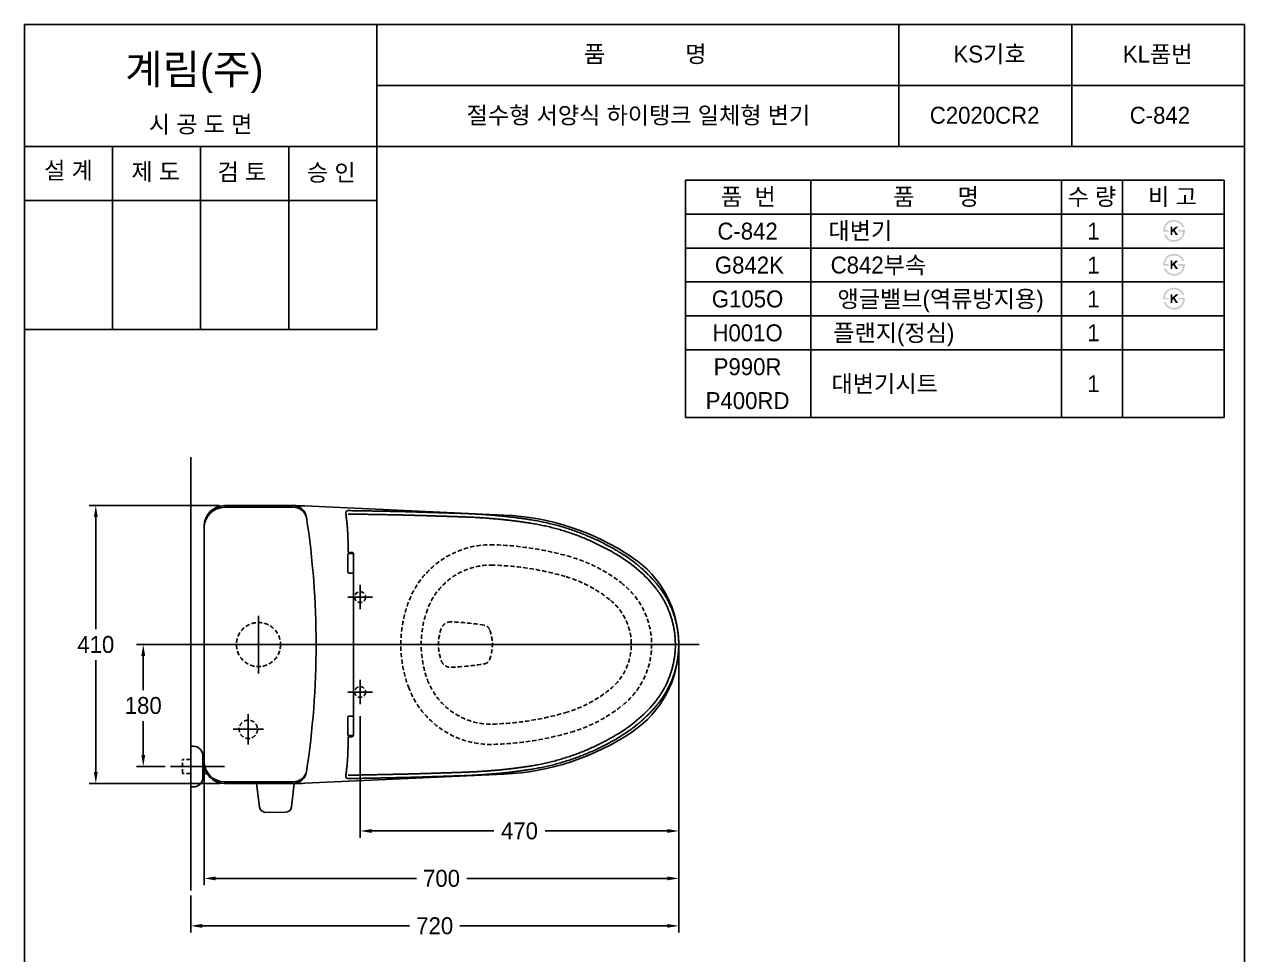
# Model space of a CAD drawing. Header units: millimetres. Extents: x 0 to 1800, y -67 to 2530.
# Drawn here: x 0 to 1800, y 1158 to 2530 of the extents above; entities that cross this region are included whole.
import ezdxf
from ezdxf.enums import TextEntityAlignment as Align
from ezdxf.lldxf.tags import DXFTag

# ---------------------------------------------------------------- set-up
doc = ezdxf.new("R2010")
doc.units = ezdxf.units.MM
doc.linetypes.add('DASHED2', pattern=[9.525, 6.35, -3.175])
for name, color, linetype in [('TEXT', 7, 'Continuous'), ('내부선 및 부속', 4, 'Continuous'), ('도각라인', 255, 'Continuous'), ('외형선', 3, 'Continuous'), ('점선', 6, 'DASHED2'), ('중심선', 1, 'DASHED'), ('치수선', 7, 'Continuous')]:
    doc.layers.add(name, color=color, linetype=linetype)
doc.styles.add('____', font='')
doc.styles.add('타이틀', font='H2GTRM.TTF', dxfattribs={"height": 25})
doc.styles.get('____').set_extended_font_data('굴림')
tags = doc.linetypes.add('DASHDOT', pattern=[70, 31, -13, 13, -13]).pattern_tags.tags
tags[10:11] = [DXFTag(74, 4), DXFTag(75, 0), DXFTag(340, '0'), DXFTag(46, 0.0), DXFTag(50, 0.0), DXFTag(44, 0.0), DXFTag(45, 0.0)]
tags[8:9] = [DXFTag(74, 4), DXFTag(75, 0), DXFTag(340, '0'), DXFTag(46, 0.0), DXFTag(50, 0.0), DXFTag(44, 0.0), DXFTag(45, 0.0)]
tags[6:7] = [DXFTag(74, 4), DXFTag(75, 0), DXFTag(340, '0'), DXFTag(46, 0.0), DXFTag(50, 0.0), DXFTag(44, 0.0), DXFTag(45, 0.0)]
tags[4:5] = [DXFTag(74, 4), DXFTag(75, 0), DXFTag(340, '0'), DXFTag(46, 0.0), DXFTag(50, 0.0), DXFTag(44, 0.0), DXFTag(45, 0.0)]
tags = doc.linetypes.add('DASHED', pattern=[25.72, 12.86, -12.86]).pattern_tags.tags
tags[6:7] = [DXFTag(74, 4), DXFTag(75, 0), DXFTag(340, '0'), DXFTag(46, 0.0), DXFTag(50, 0.0), DXFTag(44, 0.0), DXFTag(45, 0.0)]
tags[4:5] = [DXFTag(74, 4), DXFTag(75, 0), DXFTag(340, '0'), DXFTag(46, 0.0), DXFTag(50, 0.0), DXFTag(44, 0.0), DXFTag(45, 0.0)]
doc.dimstyles.new('MSADIM', dxfattribs={"dimtxt": 33, "dimasz": 17, "dimexe": 10, "dimexo": 7.5, "dimgap": 10, "dimtad": 0, "dimtih": 1, "dimtoh": 1, "dimdec": 0, "dimzin": 1, "dimdsep": 46, "dimtxsty": '____', "dimcen": 11.25, "dimadec": 0, "dimazin": 0, "dimtfac": 1, "dimtdec": 0, "dimtix": 1, "dimtmove": 0, "dimatfit": 3, "dimfxl": 1, "dimtolj": 1, "dimtzin": 1, "dimarcsym": 0})

# ---------------------------------------------------------------- blocks, each defined once
blk = doc.blocks.new('*D33')
at = {"layer": '치수선', "color": 0, "linetype": 'Continuous', "lineweight": -2, "transparency": 16777216}
for p, q in [((227.8, 1615.1), (165.3, 1615.1)), ((175.3, 1598.1), (175.3, 1547.9)), ((175.3, 1452.1), (175.3, 1502.2)), ((207.8, 1435.1), (165.3, 1435.1))]:
    blk.add_line(p, q, dxfattribs=at)
at = {"layer": '치수선', "color": 0, "linetype": 'Continuous', "transparency": 16777216}
for points in [[(172.5, 1598.1), (178.2, 1598.1), (175.3, 1615.1)], [(172.5, 1452.1), (178.2, 1452.1), (175.3, 1435.1)]]:
    blk.add_solid(points, dxfattribs=at)
at = {"layer": '치수선', "color": 0, "linetype": 'Continuous', "transparency": 16777216, "insert": (175.3, 1525.1), "char_height": 25, "attachment_point": 5, "style": '____'}
blk.add_mtext('\\A1;180', dxfattribs=at)
blk = doc.blocks.new('*D34')
at = {"layer": '치수선', "color": 0, "linetype": 'Continuous', "lineweight": -2, "transparency": 16777216}
for p, q in [((965.3, 1607.6), (965.3, 1330.1)), ((495.3, 1509.6), (495.3, 1330.1)), ((512.3, 1340.1), (692.7, 1340.1)), ((948.3, 1340.1), (768, 1340.1))]:
    blk.add_line(p, q, dxfattribs=at)
at = {"layer": '치수선', "color": 0, "linetype": 'Continuous', "transparency": 16777216}
for points in [[(512.3, 1342.9), (512.3, 1337.2), (495.3, 1340.1)], [(948.3, 1342.9), (948.3, 1337.2), (965.3, 1340.1)]]:
    blk.add_solid(points, dxfattribs=at)
at = {"layer": '치수선', "color": 0, "linetype": 'Continuous', "transparency": 16777216, "insert": (730.3, 1340.1), "char_height": 25, "attachment_point": 5, "style": '____'}
blk.add_mtext('\\A1;470', dxfattribs=at)
blk = doc.blocks.new('*D35')
at = {"layer": '치수선', "color": 0, "linetype": 'Continuous', "lineweight": -2, "transparency": 16777216}
for p, q in [((965.3, 1607.6), (965.3, 1260.1)), ((265.3, 1435.1), (265.3, 1260.1)), ((282.3, 1270.1), (578.2, 1270.1)), ((948.3, 1270.1), (652.5, 1270.1))]:
    blk.add_line(p, q, dxfattribs=at)
at = {"layer": '치수선', "color": 0, "linetype": 'Continuous', "transparency": 16777216}
for points in [[(282.3, 1272.9), (282.3, 1267.2), (265.3, 1270.1)], [(948.3, 1272.9), (948.3, 1267.2), (965.3, 1270.1)]]:
    blk.add_solid(points, dxfattribs=at)
at = {"layer": '치수선', "color": 0, "linetype": 'Continuous', "transparency": 16777216, "insert": (615.3, 1270.1), "char_height": 25, "attachment_point": 5, "style": '____'}
blk.add_mtext('\\A1;700', dxfattribs=at)
blk = doc.blocks.new('*D36')
at = {"layer": '치수선', "color": 0, "linetype": 'Continuous', "lineweight": -2, "transparency": 16777216}
for p, q in [((965.3, 1607.6), (965.3, 1190.1)), ((245.3, 1244.8), (245.3, 1190.1)), ((262.3, 1200.1), (568.2, 1200.1)), ((948.3, 1200.1), (642.5, 1200.1))]:
    blk.add_line(p, q, dxfattribs=at)
at = {"layer": '치수선', "color": 0, "linetype": 'Continuous', "transparency": 16777216}
for points in [[(262.3, 1202.9), (262.3, 1197.2), (245.3, 1200.1)], [(948.3, 1202.9), (948.3, 1197.2), (965.3, 1200.1)]]:
    blk.add_solid(points, dxfattribs=at)
at = {"layer": '치수선', "color": 0, "linetype": 'Continuous', "transparency": 16777216, "insert": (605.3, 1200.1), "char_height": 25, "attachment_point": 5, "style": '____'}
blk.add_mtext('\\A1;720', dxfattribs=at)
blk = doc.blocks.new('*D29')
at = {"layer": '치수선', "color": 0, "linetype": 'Continuous', "lineweight": -2, "transparency": 16777216}
for p, q in [((287.8, 1820.1), (95.3, 1820.1)), ((105.3, 1803.1), (105.3, 1637.9)), ((105.3, 1427.1), (105.3, 1592.2)), ((287.8, 1410.1), (95.3, 1410.1))]:
    blk.add_line(p, q, dxfattribs=at)
at = {"layer": '치수선', "color": 0, "linetype": 'Continuous', "transparency": 16777216}
for points in [[(102.5, 1803.1), (108.2, 1803.1), (105.3, 1820.1)], [(102.5, 1427.1), (108.2, 1427.1), (105.3, 1410.1)]]:
    blk.add_solid(points, dxfattribs=at)
at = {"layer": '치수선', "color": 0, "linetype": 'Continuous', "transparency": 16777216, "insert": (105.3, 1615.1), "char_height": 25, "attachment_point": 5, "style": '____'}
blk.add_mtext('\\A1;410', dxfattribs=at)

msp = doc.modelspace()

# ---------------------------------------------------------------- hatches: boundary and pattern name
at = {"layer": 'TEXT'}
for points in [[(1679.9, 2224.2), (1679.8, 2224.6), (1679.8, 2225), (1679.8, 2225.4), (1679.8, 2225.8), (1679.8, 2226.2), (1679.9, 2226.6), (1679.9, 2227), (1679.9, 2227.4), (1680, 2227.8), (1680, 2228.2), (1680.1, 2228.6), (1680.2, 2229), (1680.3, 2229.4), (1680.4, 2229.8), (1680.5, 2230.1), (1680.6, 2230.5), (1680.7, 2230.9), (1680.8, 2231.3), (1681, 2231.7), (1681.1, 2232), (1681.3, 2232.4), (1681.4, 2232.7), (1681.6, 2233.1), (1681.8, 2233.4), (1682, 2233.8), (1682.1, 2234.1), (1682.4, 2234.4), (1682.6, 2234.8), (1682.8, 2235.1), (1683, 2235.4), (1683.2, 2235.7), (1683.8, 2236.3), (1684, 2236.6), (1684.3, 2236.9), (1684.6, 2237.2), (1684.9, 2237.5), (1685.2, 2237.8), (1685.5, 2238), (1685.8, 2238.3), (1686.1, 2238.5), (1686.4, 2238.7), (1686.8, 2239), (1687.1, 2239.2), (1687.4, 2239.4), (1687.8, 2239.6), (1688.2, 2239.8), (1688.5, 2239.9), (1688.9, 2240.1), (1689.3, 2240.3), (1689.7, 2240.5), (1690.2, 2240.6), (1690.6, 2240.7), (1691, 2240.9), (1691.5, 2241), (1691.9, 2241.1), (1692.4, 2241.2), (1692.8, 2241.2), (1693.3, 2241.3), (1693.8, 2241.4), (1694.2, 2241.4), (1694.7, 2241.4), (1695.2, 2241.5), (1695.7, 2241.5), (1696.5, 2241.5), (1696.8, 2241.4), (1697.2, 2241.4), (1697.6, 2241.4), (1697.9, 2241.3), (1698.3, 2241.3), (1698.6, 2241.2), (1699, 2241.2), (1699.3, 2241.1), (1699.7, 2241), (1700, 2241), (1700.4, 2240.9), (1700.7, 2240.8), (1701, 2240.7), (1701.4, 2240.6), (1701.7, 2240.5), (1702, 2240.4), (1702.3, 2240.2), (1702.6, 2240.1), (1702.9, 2240), (1703.2, 2239.8), (1703.5, 2239.7), (1703.8, 2239.5), (1704.1, 2239.4), (1704.4, 2239.2), (1704.7, 2239), (1705, 2238.9), (1705.2, 2238.7), (1705.5, 2238.5), (1705.8, 2238.3), (1706.1, 2238.1), (1706.5, 2237.7), (1706.9, 2237.4), (1707.3, 2237), (1707.7, 2236.6), (1708, 2236.2), (1708.4, 2235.8), (1708.7, 2235.4), (1709.1, 2234.9), (1709.4, 2234.5), (1709.7, 2234), (1710, 2233.5), (1710.3, 2233), (1710.5, 2232.5), (1710.8, 2232), (1711, 2231.5), (1711.3, 2230.9), (1711.3, 2230.9), (1708.2, 2230.9), (1708.2, 2230.9), (1708.1, 2231.1), (1708, 2231.3), (1708, 2231.4), (1707.9, 2231.6), (1707.8, 2231.8), (1707.7, 2232), (1707.7, 2232.1), (1707.6, 2232.3), (1707.5, 2232.5), (1707.4, 2232.6), (1707.3, 2232.8), (1707.2, 2233), (1707.1, 2233.1), (1707, 2233.3), (1706.9, 2233.5), (1706.7, 2233.6), (1706.6, 2233.8), (1706.5, 2233.9), (1706.2, 2234.3), (1705.9, 2234.6), (1705.6, 2234.9), (1705.3, 2235.2), (1705, 2235.5), (1704.7, 2235.8), (1704.3, 2236.1), (1704.1, 2236.3), (1703.8, 2236.4), (1703.6, 2236.6), (1703.4, 2236.8), (1703.1, 2236.9), (1702.9, 2237.1), (1702.6, 2237.2), (1702.4, 2237.4), (1702.2, 2237.5), (1701.9, 2237.6), (1701.7, 2237.7), (1701.4, 2237.8), (1701.2, 2238), (1700.9, 2238.1), (1700.6, 2238.2), (1700.4, 2238.3), (1700.1, 2238.3), (1699.9, 2238.4), (1699.6, 2238.5), (1699.3, 2238.6), (1699.1, 2238.6), (1698.8, 2238.7), (1698.5, 2238.7), (1698.2, 2238.8), (1698, 2238.8), (1697.7, 2238.9), (1697.4, 2238.9), (1697.1, 2238.9), (1696.8, 2239), (1696.5, 2239), (1696.3, 2239), (1696, 2239), (1695.6, 2239), (1695.3, 2239), (1694.9, 2238.9), (1694.6, 2238.9), (1694.3, 2238.9), (1693.9, 2238.9), (1693.6, 2238.8), (1693.3, 2238.8), (1693, 2238.7), (1692.7, 2238.7), (1692.3, 2238.6), (1692, 2238.5), (1691.7, 2238.4), (1691.4, 2238.3), (1691.1, 2238.2), (1690.9, 2238.1), (1690.6, 2238), (1690.3, 2237.9), (1690, 2237.8), (1689.7, 2237.7), (1689.4, 2237.5), (1689.2, 2237.4), (1688.9, 2237.3), (1688.7, 2237.1), (1688.4, 2236.9), (1688.1, 2236.8), (1687.9, 2236.6), (1687.6, 2236.4), (1687.4, 2236.2), (1687.2, 2236), (1686.9, 2235.8), (1686.7, 2235.6), (1686.5, 2235.4), (1686.2, 2235.2), (1686, 2235), (1685.8, 2234.7), (1685.6, 2234.5), (1685.4, 2234.3), (1685.2, 2234), (1685, 2233.8), (1684.8, 2233.5), (1684.7, 2233.3), (1684.5, 2233), (1684.3, 2232.7), (1684.2, 2232.5), (1684, 2232.2), (1683.9, 2231.9), (1683.8, 2231.6), (1683.7, 2231.3), (1683.5, 2231.1), (1683.4, 2230.8), (1683.3, 2230.5), (1683.2, 2230.2), (1683.1, 2229.8), (1683, 2229.5), (1683, 2229.2), (1682.9, 2228.9), (1682.8, 2228.6), (1682.8, 2228.2), (1682.7, 2227.9), (1682.7, 2227.6), (1682.7, 2227.2), (1682.6, 2226.9), (1682.6, 2226.5), (1682.6, 2226.5), (1687.8, 2226.5), (1687.8, 2226.5), (1687.8, 2226.5), (1687.8, 2224.2), (1687.8, 2224.2), (1687.8, 2224.2), (1679.9, 2224.2)], [(1712, 2226.5), (1712, 2226.1), (1712, 2225.6), (1712, 2225.2), (1712, 2224.8), (1711.9, 2224.3), (1711.9, 2223.9), (1711.9, 2223.5), (1711.8, 2223.1), (1711.7, 2222.7), (1711.6, 2222.2), (1711.6, 2221.8), (1711.5, 2221.4), (1711.3, 2221), (1711.2, 2220.6), (1711.1, 2220.2), (1711, 2219.8), (1710.8, 2219.4), (1710.7, 2219), (1710.5, 2218.7), (1710.4, 2218.3), (1710.2, 2217.9), (1710, 2217.6), (1709.8, 2217.2), (1709.6, 2216.9), (1709.4, 2216.5), (1709.2, 2216.2), (1709, 2215.9), (1708.8, 2215.5), (1708.5, 2215.2), (1708.3, 2214.9), (1708, 2214.6), (1707.8, 2214.3), (1707.5, 2214), (1707.2, 2213.7), (1707, 2213.5), (1706.7, 2213.2), (1706.4, 2212.9), (1706.1, 2212.7), (1705.8, 2212.4), (1705.5, 2212.2), (1705.2, 2212), (1704.8, 2211.8), (1704.5, 2211.6), (1704.2, 2211.4), (1703.8, 2211.2), (1703.5, 2211), (1703.1, 2210.8), (1702.8, 2210.7), (1702.4, 2210.5), (1702.1, 2210.3), (1701.7, 2210.2), (1701.3, 2210.1), (1700.9, 2209.9), (1700.5, 2209.8), (1700.2, 2209.7), (1699.8, 2209.6), (1699.4, 2209.6), (1699, 2209.5), (1698.6, 2209.4), (1698.2, 2209.4), (1697.8, 2209.4), (1697.4, 2209.3), (1697, 2209.3), (1696.6, 2209.3), (1695.9, 2209.3), (1695.3, 2209.3), (1694.6, 2209.4), (1694, 2209.5), (1693.3, 2209.5), (1693, 2209.6), (1692.7, 2209.7), (1692.4, 2209.7), (1692.1, 2209.8), (1691.8, 2209.9), (1691.5, 2209.9), (1691.2, 2210), (1691, 2210.1), (1690.7, 2210.2), (1690.4, 2210.3), (1690.1, 2210.4), (1689.8, 2210.5), (1689.5, 2210.6), (1689.3, 2210.7), (1689, 2210.9), (1688.7, 2211), (1688.5, 2211.1), (1688.2, 2211.3), (1687.9, 2211.4), (1687.7, 2211.6), (1687.4, 2211.7), (1686.9, 2212), (1686.6, 2212.2), (1686.4, 2212.4), (1686.1, 2212.6), (1685.9, 2212.8), (1685.6, 2213), (1685.4, 2213.2), (1685.1, 2213.4), (1684.9, 2213.6), (1684.7, 2213.8), (1684.5, 2214.1), (1684.2, 2214.3), (1684, 2214.5), (1683.8, 2214.8), (1683.6, 2215), (1683.4, 2215.2), (1683.2, 2215.5), (1683, 2215.8), (1682.8, 2216), (1682.6, 2216.3), (1682.5, 2216.6), (1682.3, 2216.8), (1682.1, 2217.1), (1681.9, 2217.4), (1681.8, 2217.7), (1681.6, 2218), (1681.5, 2218.3), (1681.3, 2218.6), (1681, 2219.2), (1680.8, 2219.9), (1680.8, 2219.9), (1683.7, 2219.9), (1683.7, 2219.9), (1683.9, 2219.4), (1684.2, 2219), (1684.4, 2218.6), (1684.6, 2218.2), (1684.9, 2217.9), (1685.1, 2217.5), (1685.4, 2217.1), (1685.7, 2216.8), (1685.9, 2216.5), (1686.2, 2216.1), (1686.5, 2215.8), (1686.8, 2215.5), (1687.1, 2215.2), (1687.4, 2215), (1687.7, 2214.7), (1688, 2214.5), (1688.2, 2214.3), (1688.4, 2214.1), (1688.7, 2214), (1688.9, 2213.8), (1689.1, 2213.7), (1689.4, 2213.5), (1689.6, 2213.4), (1689.9, 2213.2), (1690.1, 2213.1), (1690.4, 2213), (1690.6, 2212.9), (1690.9, 2212.8), (1691.1, 2212.7), (1691.4, 2212.6), (1691.7, 2212.5), (1691.9, 2212.4), (1692.2, 2212.3), (1692.5, 2212.3), (1692.7, 2212.2), (1693, 2212.1), (1693.3, 2212.1), (1693.6, 2212), (1693.9, 2212), (1694.2, 2212), (1694.5, 2211.9), (1694.8, 2211.9), (1695.1, 2211.9), (1695.4, 2211.9), (1695.7, 2211.9), (1696, 2211.9), (1696.3, 2211.9), (1697.1, 2211.9), (1697.4, 2211.9), (1697.7, 2212), (1698, 2212), (1698.2, 2212), (1698.5, 2212), (1698.7, 2212.1), (1699, 2212.1), (1699.3, 2212.2), (1699.5, 2212.2), (1699.8, 2212.3), (1700, 2212.4), (1700.3, 2212.5), (1700.5, 2212.5), (1700.8, 2212.6), (1701, 2212.7), (1701.3, 2212.8), (1701.5, 2212.9), (1701.8, 2213), (1702, 2213.1), (1702.3, 2213.3), (1702.5, 2213.4), (1702.7, 2213.5), (1703, 2213.7), (1703.2, 2213.8), (1703.4, 2213.9), (1703.7, 2214.1), (1703.9, 2214.3), (1704.1, 2214.4), (1704.3, 2214.6), (1704.6, 2214.8), (1704.8, 2215), (1705.1, 2215.2), (1705.3, 2215.4), (1705.6, 2215.7), (1705.8, 2215.9), (1706, 2216.1), (1706.2, 2216.4), (1706.4, 2216.6), (1706.6, 2216.9), (1706.8, 2217.1), (1707, 2217.4), (1707.2, 2217.7), (1707.3, 2218), (1707.5, 2218.2), (1707.7, 2218.5), (1707.8, 2218.8), (1708, 2219.1), (1708.1, 2219.4), (1708.2, 2219.7), (1708.3, 2220), (1708.4, 2220.4), (1708.6, 2220.7), (1708.7, 2221), (1708.7, 2221.3), (1708.8, 2221.7), (1708.9, 2222), (1709, 2222.4), (1709, 2222.7), (1709.1, 2223.1), (1709.1, 2223.4), (1709.2, 2223.8), (1709.2, 2224.2), (1709.2, 2224.2), (1701.8, 2224.2), (1701.8, 2224.2), (1701.8, 2224.2), (1701.8, 2226.5), (1701.8, 2226.5), (1701.8, 2226.5), (1712, 2226.5)], [(1693.6, 2227.2), (1698.4, 2231.6), (1702.3, 2231.6), (1696.9, 2226.6), (1701.9, 2219.1), (1698.6, 2219.1), (1695, 2224.8), (1693.6, 2223.6), (1693.6, 2219.1), (1690.7, 2219.1), (1690.7, 2231.7), (1693.6, 2231.7)], [(1679.9, 2174.2), (1679.8, 2174.6), (1679.8, 2175), (1679.8, 2175.4), (1679.8, 2175.8), (1679.8, 2176.2), (1679.9, 2176.6), (1679.9, 2177), (1679.9, 2177.4), (1680, 2177.8), (1680, 2178.2), (1680.1, 2178.6), (1680.2, 2179), (1680.3, 2179.4), (1680.4, 2179.8), (1680.5, 2180.1), (1680.6, 2180.5), (1680.7, 2180.9), (1680.8, 2181.3), (1681, 2181.7), (1681.1, 2182), (1681.3, 2182.4), (1681.4, 2182.7), (1681.6, 2183.1), (1681.8, 2183.4), (1682, 2183.8), (1682.1, 2184.1), (1682.4, 2184.4), (1682.6, 2184.8), (1682.8, 2185.1), (1683, 2185.4), (1683.2, 2185.7), (1683.8, 2186.3), (1684, 2186.6), (1684.3, 2186.9), (1684.6, 2187.2), (1684.9, 2187.5), (1685.2, 2187.8), (1685.5, 2188), (1685.8, 2188.3), (1686.1, 2188.5), (1686.4, 2188.7), (1686.8, 2189), (1687.1, 2189.2), (1687.4, 2189.4), (1687.8, 2189.6), (1688.2, 2189.8), (1688.5, 2189.9), (1688.9, 2190.1), (1689.3, 2190.3), (1689.7, 2190.5), (1690.2, 2190.6), (1690.6, 2190.7), (1691, 2190.9), (1691.5, 2191), (1691.9, 2191.1), (1692.4, 2191.2), (1692.8, 2191.2), (1693.3, 2191.3), (1693.8, 2191.4), (1694.2, 2191.4), (1694.7, 2191.4), (1695.2, 2191.5), (1695.7, 2191.5), (1696.5, 2191.5), (1696.8, 2191.4), (1697.2, 2191.4), (1697.6, 2191.4), (1697.9, 2191.3), (1698.3, 2191.3), (1698.6, 2191.2), (1699, 2191.2), (1699.3, 2191.1), (1699.7, 2191), (1700, 2191), (1700.4, 2190.9), (1700.7, 2190.8), (1701, 2190.7), (1701.4, 2190.6), (1701.7, 2190.5), (1702, 2190.4), (1702.3, 2190.2), (1702.6, 2190.1), (1702.9, 2190), (1703.2, 2189.8), (1703.5, 2189.7), (1703.8, 2189.5), (1704.1, 2189.4), (1704.4, 2189.2), (1704.7, 2189), (1705, 2188.9), (1705.2, 2188.7), (1705.5, 2188.5), (1705.8, 2188.3), (1706.1, 2188.1), (1706.5, 2187.7), (1706.9, 2187.4), (1707.3, 2187), (1707.7, 2186.6), (1708, 2186.2), (1708.4, 2185.8), (1708.7, 2185.4), (1709.1, 2184.9), (1709.4, 2184.5), (1709.7, 2184), (1710, 2183.5), (1710.3, 2183), (1710.5, 2182.5), (1710.8, 2182), (1711, 2181.5), (1711.3, 2180.9), (1711.3, 2180.9), (1708.2, 2180.9), (1708.2, 2180.9), (1708.1, 2181.1), (1708, 2181.3), (1708, 2181.4), (1707.9, 2181.6), (1707.8, 2181.8), (1707.7, 2182), (1707.7, 2182.1), (1707.6, 2182.3), (1707.5, 2182.5), (1707.4, 2182.6), (1707.3, 2182.8), (1707.2, 2183), (1707.1, 2183.1), (1707, 2183.3), (1706.9, 2183.5), (1706.7, 2183.6), (1706.6, 2183.8), (1706.5, 2183.9), (1706.2, 2184.3), (1705.9, 2184.6), (1705.6, 2184.9), (1705.3, 2185.2), (1705, 2185.5), (1704.7, 2185.8), (1704.3, 2186.1), (1704.1, 2186.3), (1703.8, 2186.4), (1703.6, 2186.6), (1703.4, 2186.8), (1703.1, 2186.9), (1702.9, 2187.1), (1702.6, 2187.2), (1702.4, 2187.4), (1702.2, 2187.5), (1701.9, 2187.6), (1701.7, 2187.7), (1701.4, 2187.8), (1701.2, 2188), (1700.9, 2188.1), (1700.6, 2188.2), (1700.4, 2188.3), (1700.1, 2188.3), (1699.9, 2188.4), (1699.6, 2188.5), (1699.3, 2188.6), (1699.1, 2188.6), (1698.8, 2188.7), (1698.5, 2188.7), (1698.2, 2188.8), (1698, 2188.8), (1697.7, 2188.9), (1697.4, 2188.9), (1697.1, 2188.9), (1696.8, 2189), (1696.5, 2189), (1696.3, 2189), (1696, 2189), (1695.6, 2189), (1695.3, 2189), (1694.9, 2188.9), (1694.6, 2188.9), (1694.3, 2188.9), (1693.9, 2188.9), (1693.6, 2188.8), (1693.3, 2188.8), (1693, 2188.7), (1692.7, 2188.7), (1692.3, 2188.6), (1692, 2188.5), (1691.7, 2188.4), (1691.4, 2188.3), (1691.1, 2188.2), (1690.9, 2188.1), (1690.6, 2188), (1690.3, 2187.9), (1690, 2187.8), (1689.7, 2187.7), (1689.4, 2187.5), (1689.2, 2187.4), (1688.9, 2187.3), (1688.7, 2187.1), (1688.4, 2186.9), (1688.1, 2186.8), (1687.9, 2186.6), (1687.6, 2186.4), (1687.4, 2186.2), (1687.2, 2186), (1686.9, 2185.8), (1686.7, 2185.6), (1686.5, 2185.4), (1686.2, 2185.2), (1686, 2185), (1685.8, 2184.7), (1685.6, 2184.5), (1685.4, 2184.3), (1685.2, 2184), (1685, 2183.8), (1684.8, 2183.5), (1684.7, 2183.3), (1684.5, 2183), (1684.3, 2182.7), (1684.2, 2182.5), (1684, 2182.2), (1683.9, 2181.9), (1683.8, 2181.6), (1683.7, 2181.3), (1683.5, 2181.1), (1683.4, 2180.8), (1683.3, 2180.5), (1683.2, 2180.2), (1683.1, 2179.8), (1683, 2179.5), (1683, 2179.2), (1682.9, 2178.9), (1682.8, 2178.6), (1682.8, 2178.2), (1682.7, 2177.9), (1682.7, 2177.6), (1682.7, 2177.2), (1682.6, 2176.9), (1682.6, 2176.5), (1682.6, 2176.5), (1687.8, 2176.5), (1687.8, 2176.5), (1687.8, 2176.5), (1687.8, 2174.2), (1687.8, 2174.2), (1687.8, 2174.2), (1679.9, 2174.2)], [(1693.6, 2177.2), (1698.4, 2181.6), (1702.3, 2181.6), (1696.9, 2176.6), (1701.9, 2169.1), (1698.6, 2169.1), (1695, 2174.8), (1693.6, 2173.6), (1693.6, 2169.1), (1690.7, 2169.1), (1690.7, 2181.7), (1693.6, 2181.7)], [(1712, 2176.5), (1712, 2176.1), (1712, 2175.6), (1712, 2175.2), (1712, 2174.8), (1711.9, 2174.3), (1711.9, 2173.9), (1711.9, 2173.5), (1711.8, 2173.1), (1711.7, 2172.7), (1711.6, 2172.2), (1711.6, 2171.8), (1711.5, 2171.4), (1711.3, 2171), (1711.2, 2170.6), (1711.1, 2170.2), (1711, 2169.8), (1710.8, 2169.4), (1710.7, 2169), (1710.5, 2168.7), (1710.4, 2168.3), (1710.2, 2167.9), (1710, 2167.6), (1709.8, 2167.2), (1709.6, 2166.9), (1709.4, 2166.5), (1709.2, 2166.2), (1709, 2165.9), (1708.8, 2165.5), (1708.5, 2165.2), (1708.3, 2164.9), (1708, 2164.6), (1707.8, 2164.3), (1707.5, 2164), (1707.2, 2163.7), (1707, 2163.5), (1706.7, 2163.2), (1706.4, 2162.9), (1706.1, 2162.7), (1705.8, 2162.4), (1705.5, 2162.2), (1705.2, 2162), (1704.8, 2161.8), (1704.5, 2161.6), (1704.2, 2161.4), (1703.8, 2161.2), (1703.5, 2161), (1703.1, 2160.8), (1702.8, 2160.7), (1702.4, 2160.5), (1702.1, 2160.3), (1701.7, 2160.2), (1701.3, 2160.1), (1700.9, 2159.9), (1700.5, 2159.8), (1700.2, 2159.7), (1699.8, 2159.6), (1699.4, 2159.6), (1699, 2159.5), (1698.6, 2159.4), (1698.2, 2159.4), (1697.8, 2159.4), (1697.4, 2159.3), (1697, 2159.3), (1696.6, 2159.3), (1695.9, 2159.3), (1695.3, 2159.3), (1694.6, 2159.4), (1694, 2159.5), (1693.3, 2159.5), (1693, 2159.6), (1692.7, 2159.7), (1692.4, 2159.7), (1692.1, 2159.8), (1691.8, 2159.9), (1691.5, 2159.9), (1691.2, 2160), (1691, 2160.1), (1690.7, 2160.2), (1690.4, 2160.3), (1690.1, 2160.4), (1689.8, 2160.5), (1689.5, 2160.6), (1689.3, 2160.7), (1689, 2160.9), (1688.7, 2161), (1688.5, 2161.1), (1688.2, 2161.3), (1687.9, 2161.4), (1687.7, 2161.6), (1687.4, 2161.7), (1686.9, 2162), (1686.6, 2162.2), (1686.4, 2162.4), (1686.1, 2162.6), (1685.9, 2162.8), (1685.6, 2163), (1685.4, 2163.2), (1685.1, 2163.4), (1684.9, 2163.6), (1684.7, 2163.8), (1684.5, 2164.1), (1684.2, 2164.3), (1684, 2164.5), (1683.8, 2164.8), (1683.6, 2165), (1683.4, 2165.2), (1683.2, 2165.5), (1683, 2165.8), (1682.8, 2166), (1682.6, 2166.3), (1682.5, 2166.6), (1682.3, 2166.8), (1682.1, 2167.1), (1681.9, 2167.4), (1681.8, 2167.7), (1681.6, 2168), (1681.5, 2168.3), (1681.3, 2168.6), (1681, 2169.2), (1680.8, 2169.9), (1680.8, 2169.9), (1683.7, 2169.9), (1683.7, 2169.9), (1683.9, 2169.4), (1684.2, 2169), (1684.4, 2168.6), (1684.6, 2168.2), (1684.9, 2167.9), (1685.1, 2167.5), (1685.4, 2167.1), (1685.7, 2166.8), (1685.9, 2166.5), (1686.2, 2166.1), (1686.5, 2165.8), (1686.8, 2165.5), (1687.1, 2165.2), (1687.4, 2165), (1687.7, 2164.7), (1688, 2164.5), (1688.2, 2164.3), (1688.4, 2164.1), (1688.7, 2164), (1688.9, 2163.8), (1689.1, 2163.7), (1689.4, 2163.5), (1689.6, 2163.4), (1689.9, 2163.2), (1690.1, 2163.1), (1690.4, 2163), (1690.6, 2162.9), (1690.9, 2162.8), (1691.1, 2162.7), (1691.4, 2162.6), (1691.7, 2162.5), (1691.9, 2162.4), (1692.2, 2162.3), (1692.5, 2162.3), (1692.7, 2162.2), (1693, 2162.1), (1693.3, 2162.1), (1693.6, 2162), (1693.9, 2162), (1694.2, 2162), (1694.5, 2161.9), (1694.8, 2161.9), (1695.1, 2161.9), (1695.4, 2161.9), (1695.7, 2161.9), (1696, 2161.9), (1696.3, 2161.9), (1697.1, 2161.9), (1697.4, 2161.9), (1697.7, 2162), (1698, 2162), (1698.2, 2162), (1698.5, 2162), (1698.7, 2162.1), (1699, 2162.1), (1699.3, 2162.2), (1699.5, 2162.2), (1699.8, 2162.3), (1700, 2162.4), (1700.3, 2162.5), (1700.5, 2162.5), (1700.8, 2162.6), (1701, 2162.7), (1701.3, 2162.8), (1701.5, 2162.9), (1701.8, 2163), (1702, 2163.1), (1702.3, 2163.3), (1702.5, 2163.4), (1702.7, 2163.5), (1703, 2163.7), (1703.2, 2163.8), (1703.4, 2163.9), (1703.7, 2164.1), (1703.9, 2164.3), (1704.1, 2164.4), (1704.3, 2164.6), (1704.6, 2164.8), (1704.8, 2165), (1705.1, 2165.2), (1705.3, 2165.4), (1705.6, 2165.7), (1705.8, 2165.9), (1706, 2166.1), (1706.2, 2166.4), (1706.4, 2166.6), (1706.6, 2166.9), (1706.8, 2167.1), (1707, 2167.4), (1707.2, 2167.7), (1707.3, 2168), (1707.5, 2168.2), (1707.7, 2168.5), (1707.8, 2168.8), (1708, 2169.1), (1708.1, 2169.4), (1708.2, 2169.7), (1708.3, 2170), (1708.4, 2170.4), (1708.6, 2170.7), (1708.7, 2171), (1708.7, 2171.3), (1708.8, 2171.7), (1708.9, 2172), (1709, 2172.4), (1709, 2172.7), (1709.1, 2173.1), (1709.1, 2173.4), (1709.2, 2173.8), (1709.2, 2174.2), (1709.2, 2174.2), (1701.8, 2174.2), (1701.8, 2174.2), (1701.8, 2174.2), (1701.8, 2176.5), (1701.8, 2176.5), (1701.8, 2176.5), (1712, 2176.5)], [(1679.9, 2124.2), (1679.8, 2124.6), (1679.8, 2125), (1679.8, 2125.4), (1679.8, 2125.8), (1679.8, 2126.2), (1679.9, 2126.6), (1679.9, 2127), (1679.9, 2127.4), (1680, 2127.8), (1680, 2128.2), (1680.1, 2128.6), (1680.2, 2129), (1680.3, 2129.4), (1680.4, 2129.8), (1680.5, 2130.1), (1680.6, 2130.5), (1680.7, 2130.9), (1680.8, 2131.3), (1681, 2131.7), (1681.1, 2132), (1681.3, 2132.4), (1681.4, 2132.7), (1681.6, 2133.1), (1681.8, 2133.4), (1682, 2133.8), (1682.1, 2134.1), (1682.4, 2134.4), (1682.6, 2134.8), (1682.8, 2135.1), (1683, 2135.4), (1683.2, 2135.7), (1683.8, 2136.3), (1684, 2136.6), (1684.3, 2136.9), (1684.6, 2137.2), (1684.9, 2137.5), (1685.2, 2137.8), (1685.5, 2138), (1685.8, 2138.3), (1686.1, 2138.5), (1686.4, 2138.7), (1686.8, 2139), (1687.1, 2139.2), (1687.4, 2139.4), (1687.8, 2139.6), (1688.2, 2139.8), (1688.5, 2139.9), (1688.9, 2140.1), (1689.3, 2140.3), (1689.7, 2140.5), (1690.2, 2140.6), (1690.6, 2140.7), (1691, 2140.9), (1691.5, 2141), (1691.9, 2141.1), (1692.4, 2141.2), (1692.8, 2141.2), (1693.3, 2141.3), (1693.8, 2141.4), (1694.2, 2141.4), (1694.7, 2141.4), (1695.2, 2141.5), (1695.7, 2141.5), (1696.5, 2141.5), (1696.8, 2141.4), (1697.2, 2141.4), (1697.6, 2141.4), (1697.9, 2141.3), (1698.3, 2141.3), (1698.6, 2141.2), (1699, 2141.2), (1699.3, 2141.1), (1699.7, 2141), (1700, 2141), (1700.4, 2140.9), (1700.7, 2140.8), (1701, 2140.7), (1701.4, 2140.6), (1701.7, 2140.5), (1702, 2140.4), (1702.3, 2140.2), (1702.6, 2140.1), (1702.9, 2140), (1703.2, 2139.8), (1703.5, 2139.7), (1703.8, 2139.5), (1704.1, 2139.4), (1704.4, 2139.2), (1704.7, 2139), (1705, 2138.9), (1705.2, 2138.7), (1705.5, 2138.5), (1705.8, 2138.3), (1706.1, 2138.1), (1706.5, 2137.7), (1706.9, 2137.4), (1707.3, 2137), (1707.7, 2136.6), (1708, 2136.2), (1708.4, 2135.8), (1708.7, 2135.4), (1709.1, 2134.9), (1709.4, 2134.5), (1709.7, 2134), (1710, 2133.5), (1710.3, 2133), (1710.5, 2132.5), (1710.8, 2132), (1711, 2131.5), (1711.3, 2130.9), (1711.3, 2130.9), (1708.2, 2130.9), (1708.2, 2130.9), (1708.1, 2131.1), (1708, 2131.3), (1708, 2131.4), (1707.9, 2131.6), (1707.8, 2131.8), (1707.7, 2132), (1707.7, 2132.1), (1707.6, 2132.3), (1707.5, 2132.5), (1707.4, 2132.6), (1707.3, 2132.8), (1707.2, 2133), (1707.1, 2133.1), (1707, 2133.3), (1706.9, 2133.5), (1706.7, 2133.6), (1706.6, 2133.8), (1706.5, 2133.9), (1706.2, 2134.3), (1705.9, 2134.6), (1705.6, 2134.9), (1705.3, 2135.2), (1705, 2135.5), (1704.7, 2135.8), (1704.3, 2136.1), (1704.1, 2136.3), (1703.8, 2136.4), (1703.6, 2136.6), (1703.4, 2136.8), (1703.1, 2136.9), (1702.9, 2137.1), (1702.6, 2137.2), (1702.4, 2137.4), (1702.2, 2137.5), (1701.9, 2137.6), (1701.7, 2137.7), (1701.4, 2137.8), (1701.2, 2138), (1700.9, 2138.1), (1700.6, 2138.2), (1700.4, 2138.3), (1700.1, 2138.3), (1699.9, 2138.4), (1699.6, 2138.5), (1699.3, 2138.6), (1699.1, 2138.6), (1698.8, 2138.7), (1698.5, 2138.7), (1698.2, 2138.8), (1698, 2138.8), (1697.7, 2138.9), (1697.4, 2138.9), (1697.1, 2138.9), (1696.8, 2139), (1696.5, 2139), (1696.3, 2139), (1696, 2139), (1695.6, 2139), (1695.3, 2139), (1694.9, 2138.9), (1694.6, 2138.9), (1694.3, 2138.9), (1693.9, 2138.9), (1693.6, 2138.8), (1693.3, 2138.8), (1693, 2138.7), (1692.7, 2138.7), (1692.3, 2138.6), (1692, 2138.5), (1691.7, 2138.4), (1691.4, 2138.3), (1691.1, 2138.2), (1690.9, 2138.1), (1690.6, 2138), (1690.3, 2137.9), (1690, 2137.8), (1689.7, 2137.7), (1689.4, 2137.5), (1689.2, 2137.4), (1688.9, 2137.3), (1688.7, 2137.1), (1688.4, 2136.9), (1688.1, 2136.8), (1687.9, 2136.6), (1687.6, 2136.4), (1687.4, 2136.2), (1687.2, 2136), (1686.9, 2135.8), (1686.7, 2135.6), (1686.5, 2135.4), (1686.2, 2135.2), (1686, 2135), (1685.8, 2134.7), (1685.6, 2134.5), (1685.4, 2134.3), (1685.2, 2134), (1685, 2133.8), (1684.8, 2133.5), (1684.7, 2133.3), (1684.5, 2133), (1684.3, 2132.7), (1684.2, 2132.5), (1684, 2132.2), (1683.9, 2131.9), (1683.8, 2131.6), (1683.7, 2131.3), (1683.5, 2131.1), (1683.4, 2130.8), (1683.3, 2130.5), (1683.2, 2130.2), (1683.1, 2129.8), (1683, 2129.5), (1683, 2129.2), (1682.9, 2128.9), (1682.8, 2128.6), (1682.8, 2128.2), (1682.7, 2127.9), (1682.7, 2127.6), (1682.7, 2127.2), (1682.6, 2126.9), (1682.6, 2126.5), (1682.6, 2126.5), (1687.8, 2126.5), (1687.8, 2126.5), (1687.8, 2126.5), (1687.8, 2124.2), (1687.8, 2124.2), (1687.8, 2124.2), (1679.9, 2124.2)], [(1712, 2126.5), (1712, 2126.1), (1712, 2125.6), (1712, 2125.2), (1712, 2124.8), (1711.9, 2124.3), (1711.9, 2123.9), (1711.9, 2123.5), (1711.8, 2123.1), (1711.7, 2122.7), (1711.6, 2122.2), (1711.6, 2121.8), (1711.5, 2121.4), (1711.3, 2121), (1711.2, 2120.6), (1711.1, 2120.2), (1711, 2119.8), (1710.8, 2119.4), (1710.7, 2119), (1710.5, 2118.7), (1710.4, 2118.3), (1710.2, 2117.9), (1710, 2117.6), (1709.8, 2117.2), (1709.6, 2116.9), (1709.4, 2116.5), (1709.2, 2116.2), (1709, 2115.9), (1708.8, 2115.5), (1708.5, 2115.2), (1708.3, 2114.9), (1708, 2114.6), (1707.8, 2114.3), (1707.5, 2114), (1707.2, 2113.7), (1707, 2113.5), (1706.7, 2113.2), (1706.4, 2112.9), (1706.1, 2112.7), (1705.8, 2112.4), (1705.5, 2112.2), (1705.2, 2112), (1704.8, 2111.8), (1704.5, 2111.6), (1704.2, 2111.4), (1703.8, 2111.2), (1703.5, 2111), (1703.1, 2110.8), (1702.8, 2110.7), (1702.4, 2110.5), (1702.1, 2110.3), (1701.7, 2110.2), (1701.3, 2110.1), (1700.9, 2109.9), (1700.5, 2109.8), (1700.2, 2109.7), (1699.8, 2109.6), (1699.4, 2109.6), (1699, 2109.5), (1698.6, 2109.4), (1698.2, 2109.4), (1697.8, 2109.4), (1697.4, 2109.3), (1697, 2109.3), (1696.6, 2109.3), (1695.9, 2109.3), (1695.3, 2109.3), (1694.6, 2109.4), (1694, 2109.5), (1693.3, 2109.5), (1693, 2109.6), (1692.7, 2109.7), (1692.4, 2109.7), (1692.1, 2109.8), (1691.8, 2109.9), (1691.5, 2109.9), (1691.2, 2110), (1691, 2110.1), (1690.7, 2110.2), (1690.4, 2110.3), (1690.1, 2110.4), (1689.8, 2110.5), (1689.5, 2110.6), (1689.3, 2110.7), (1689, 2110.9), (1688.7, 2111), (1688.5, 2111.1), (1688.2, 2111.3), (1687.9, 2111.4), (1687.7, 2111.6), (1687.4, 2111.7), (1686.9, 2112), (1686.6, 2112.2), (1686.4, 2112.4), (1686.1, 2112.6), (1685.9, 2112.8), (1685.6, 2113), (1685.4, 2113.2), (1685.1, 2113.4), (1684.9, 2113.6), (1684.7, 2113.8), (1684.5, 2114.1), (1684.2, 2114.3), (1684, 2114.5), (1683.8, 2114.8), (1683.6, 2115), (1683.4, 2115.2), (1683.2, 2115.5), (1683, 2115.8), (1682.8, 2116), (1682.6, 2116.3), (1682.5, 2116.6), (1682.3, 2116.8), (1682.1, 2117.1), (1681.9, 2117.4), (1681.8, 2117.7), (1681.6, 2118), (1681.5, 2118.3), (1681.3, 2118.6), (1681, 2119.2), (1680.8, 2119.9), (1680.8, 2119.9), (1683.7, 2119.9), (1683.7, 2119.9), (1683.9, 2119.4), (1684.2, 2119), (1684.4, 2118.6), (1684.6, 2118.2), (1684.9, 2117.9), (1685.1, 2117.5), (1685.4, 2117.1), (1685.7, 2116.8), (1685.9, 2116.5), (1686.2, 2116.1), (1686.5, 2115.8), (1686.8, 2115.5), (1687.1, 2115.2), (1687.4, 2115), (1687.7, 2114.7), (1688, 2114.5), (1688.2, 2114.3), (1688.4, 2114.1), (1688.7, 2114), (1688.9, 2113.8), (1689.1, 2113.7), (1689.4, 2113.5), (1689.6, 2113.4), (1689.9, 2113.2), (1690.1, 2113.1), (1690.4, 2113), (1690.6, 2112.9), (1690.9, 2112.8), (1691.1, 2112.7), (1691.4, 2112.6), (1691.7, 2112.5), (1691.9, 2112.4), (1692.2, 2112.3), (1692.5, 2112.3), (1692.7, 2112.2), (1693, 2112.1), (1693.3, 2112.1), (1693.6, 2112), (1693.9, 2112), (1694.2, 2112), (1694.5, 2111.9), (1694.8, 2111.9), (1695.1, 2111.9), (1695.4, 2111.9), (1695.7, 2111.9), (1696, 2111.9), (1696.3, 2111.9), (1697.1, 2111.9), (1697.4, 2111.9), (1697.7, 2112), (1698, 2112), (1698.2, 2112), (1698.5, 2112), (1698.7, 2112.1), (1699, 2112.1), (1699.3, 2112.2), (1699.5, 2112.2), (1699.8, 2112.3), (1700, 2112.4), (1700.3, 2112.5), (1700.5, 2112.5), (1700.8, 2112.6), (1701, 2112.7), (1701.3, 2112.8), (1701.5, 2112.9), (1701.8, 2113), (1702, 2113.1), (1702.3, 2113.3), (1702.5, 2113.4), (1702.7, 2113.5), (1703, 2113.7), (1703.2, 2113.8), (1703.4, 2113.9), (1703.7, 2114.1), (1703.9, 2114.3), (1704.1, 2114.4), (1704.3, 2114.6), (1704.6, 2114.8), (1704.8, 2115), (1705.1, 2115.2), (1705.3, 2115.4), (1705.6, 2115.7), (1705.8, 2115.9), (1706, 2116.1), (1706.2, 2116.4), (1706.4, 2116.6), (1706.6, 2116.9), (1706.8, 2117.1), (1707, 2117.4), (1707.2, 2117.7), (1707.3, 2118), (1707.5, 2118.2), (1707.7, 2118.5), (1707.8, 2118.8), (1708, 2119.1), (1708.1, 2119.4), (1708.2, 2119.7), (1708.3, 2120), (1708.4, 2120.4), (1708.6, 2120.7), (1708.7, 2121), (1708.7, 2121.3), (1708.8, 2121.7), (1708.9, 2122), (1709, 2122.4), (1709, 2122.7), (1709.1, 2123.1), (1709.1, 2123.4), (1709.2, 2123.8), (1709.2, 2124.2), (1709.2, 2124.2), (1701.8, 2124.2), (1701.8, 2124.2), (1701.8, 2124.2), (1701.8, 2126.5), (1701.8, 2126.5), (1701.8, 2126.5), (1712, 2126.5)], [(1693.6, 2127.2), (1698.4, 2131.6), (1702.3, 2131.6), (1696.9, 2126.6), (1701.9, 2119.1), (1698.6, 2119.1), (1695, 2124.8), (1693.6, 2123.6), (1693.6, 2119.1), (1690.7, 2119.1), (1690.7, 2131.7), (1693.6, 2131.7)]]:
    msp.add_hatch(color=256, dxfattribs=at).paths.add_polyline_path(points, flags=0)

# ---------------------------------------------------------------- linework, layer by layer
at = {"layer": '내부선 및 부속'}
for p, q in [((295.3, 1817.6), (396.7, 1817.6)), ((295.3, 1412.6), (396.7, 1412.6))]:
    msp.add_line(p, q, dxfattribs=at)
at = {"layer": '내부선 및 부속', "linetype": 'Continuous'}
for p, q in [((483.3, 1751), (479.5, 1751)), ((479.5, 1479.1), (483.3, 1479.1)), ((249.3, 1465.1), (245.3, 1465.1)), ((263.3, 1451.1), (263.3, 1419.1)), ((265.3, 1445.3), (263.3, 1445.3)), ((269.5, 1424.8), (263.3, 1424.8)), ((249.3, 1405.1), (245.3, 1405.1)), ((342.4, 1410.1), (346.8, 1375.3)), ((397.8, 1410.1), (393.8, 1375.6)), ((384.9, 1367.7), (355.8, 1367.5))]:
    msp.add_line(p, q, dxfattribs=at)
at = {"layer": '내부선 및 부속', "linetype": 'Continuous', "flags": 128}
for points in [[(249.3, 1465.1, -0.414214), (263.3, 1451.1)], [(393.8, 1375.6, -0.379025), (384.9, 1367.7)]]:
    msp.add_lwpolyline(points, format="xyb", dxfattribs=at)
at = {"layer": '내부선 및 부속'}
for centre, radius, start, end in [((396.4, 1800.1), 20, 8.6505, 90), ((295.3, 1787.6), 30, 90, 180), ((396.7, 1797.6), 20, 8.5327, 90), ((-819.7, 1615.1), 1250, 351.3495, 8.6505), ((295.3, 1442.6), 30, 180, 270), ((396.4, 1430.1), 20, 270, 351.3495), ((396.7, 1432.6), 20, 270, 351.4673)]:
    msp.add_arc(centre, radius, start, end, dxfattribs=at)
at = {"layer": '내부선 및 부속', "linetype": 'Continuous'}
for centre, radius, start, end in [((249.3, 1419.1), 14, 270, 360), ((355.8, 1376.5), 9, 187.3283, 270.36)]:
    msp.add_arc(centre, radius, start, end, dxfattribs=at)
for points, weights, knots in [([(474.1, 1808.7), (473.8, 1810.3), (474.9, 1811.5), (475.9, 1812.8), (477.6, 1812.7)], [1, 0.907059729099, 1, 0.907059729099, 1], [0, 0, 0, 0.5, 0.5, 1, 1, 1]), ([(479, 1720.5), (478.9, 1720.5), (480.2, 1720.5), (481.9, 1720.5), (485.7, 1720.5)], [0.9482640028, 0.949538350105, 1, 0.929941475391, 0.954692542553], [0, 0, 0, 0.418699, 0.418699, 1, 1, 1]), ([(931.3, 1698.5), (960.3, 1661.8), (960.3, 1615.1), (960.3, 1568.3), (931.3, 1531.6)], [1, 0.944423437119, 0.999999940395, 0.944423437119, 1], [0, 0, 0, 0.5, 0.5, 1, 1, 1]), ([(479, 1509.6), (478.9, 1509.6), (480.2, 1509.6), (481.9, 1509.6), (485.7, 1509.6)], [0.9482640028, 0.949538350105, 1, 0.929941475391, 0.954692542553], [0, 0, 0, 0.418699, 0.418699, 1, 1, 1]), ([(474.1, 1421.4), (473.8, 1419.8), (474.9, 1418.6), (475.9, 1417.4), (477.6, 1417.4)], [1, 0.907059729099, 1, 0.907059729099, 1], [0, 0, 0, 0.5, 0.5, 1, 1, 1])]:
    msp.add_rational_spline(points, weights, degree=2, knots=knots, dxfattribs=at)
for points, weights in [([(477.4, 1763.7), (477.4, 1786.3), (474.1, 1808.7)], [1, 0.99722135067, 1]), ([(477.5, 1807.7), (509.5, 1807.2), (541.6, 1806.6)], [1, 0.999996960163, 1]), ([(477.6, 1812.7), (509.6, 1812.2), (541.7, 1811.6)], [1, 0.999996960163, 1]), ([(657.1, 1803.1), (681.5, 1802), (705.7, 1799.5)], [1, 0.999597430229, 1]), ([(657.4, 1808.1), (681.8, 1807), (706.2, 1804.5)], [1, 0.999597430229, 1]), ([(747.1, 1794.1), (817.3, 1783), (877.7, 1745.5)], [1, 0.980395138264, 1]), ([(747.9, 1799.1), (819.1, 1787.7), (880.4, 1749.8)], [1, 0.980395138264, 1]), ([(479, 1749.5), (477, 1749.5), (477, 1747.5)], [1, 0.707443773746, 1]), ([(478.4, 1751), (477.4, 1751), (477.4, 1752)], [1, 0.707206904888, 1]), ([(485.7, 1748), (485.9, 1750.6), (483.3, 1751)], [1, 0.737410187721, 1]), ([(477, 1722.5), (477, 1720.5), (479, 1720.5)], [1, 0.707616209984, 1]), ([(935.2, 1701.6), (965.3, 1663.6), (965.3, 1615.1)], [1, 0.944423437119, 0.999999940395]), ([(965.3, 1615.1), (965.3, 1566.6), (935.2, 1528.5)], [0.999999940395, 0.944423437119, 1]), ([(477, 1507.6), (477, 1509.6), (479, 1509.6)], [1, 0.707616209984, 1]), ([(479, 1480.7), (477, 1480.7), (477, 1482.7)], [1, 0.707443773746, 1]), ([(477.4, 1478.1), (477.4, 1479.1), (478.4, 1479.1)], [1, 0.707206904888, 1]), ([(483.3, 1479.1), (485.9, 1479.6), (485.7, 1482.1)], [1, 0.737410187721, 1]), ([(877.7, 1484.6), (817.3, 1447.2), (747.1, 1436)], [1, 0.980395138264, 1]), ([(880.4, 1480.3), (819.1, 1442.4), (747.9, 1431.1)], [1, 0.980395138264, 1]), ([(477.4, 1466.4), (477.4, 1443.8), (474.1, 1421.4)], [1, 0.99722135067, 1]), ([(541.6, 1423.6), (509.5, 1422.9), (477.5, 1422.4)], [1, 0.999996960163, 1]), ([(705.7, 1430.6), (681.5, 1428.2), (657.1, 1427.1)], [1, 0.999597430229, 1]), ([(706.2, 1425.7), (681.8, 1423.2), (657.4, 1422.1)], [1, 0.999597430229, 1]), ([(541.7, 1418.6), (509.6, 1417.9), (477.6, 1417.4)], [1, 0.999996960163, 1])]:
    msp.add_rational_spline(points, weights, degree=2, dxfattribs=at)
for points, degree in [([(541.6, 1806.6), (564.7, 1806.1), (587.8, 1805.6), (610.9, 1804.4), (634.1, 1804.1), (657.1, 1803.1)], 5), ([(541.7, 1811.6), (564.9, 1811.1), (588, 1810.6), (611.1, 1809.4), (634.2, 1809.1), (657.4, 1808.1)], 5), ([(706.2, 1804.5), (714.6, 1803.6), (722.9, 1802.7), (731.2, 1801.5), (739.6, 1800.4), (747.9, 1799.1)], 5), ([(705.7, 1799.5), (714, 1798.7), (722.3, 1797.7), (730.6, 1796.5), (738.9, 1795.4), (747.1, 1794.1)], 5), ([(477, 1747.5), (477, 1735), (477, 1722.5)], 2), ([(477.4, 1752), (477.4, 1757.9), (477.4, 1763.7)], 2), ([(479.5, 1751), (478.9, 1751), (478.4, 1751)], 2), ([(485.4, 1749.5), (482.2, 1749.5), (479, 1749.5)], 2), ([(485.7, 1615.1), (485.7, 1681.5), (485.7, 1748)], 2), ([(880.4, 1749.8), (892.8, 1742.1), (904.8, 1733.8), (915.6, 1723.3), (926.2, 1713.1), (935.2, 1701.6)], 5), ([(485.7, 1482.1), (485.7, 1548.6), (485.7, 1615.1)], 2), ([(935.2, 1528.5), (926.2, 1517.1), (915.6, 1506.8), (904.8, 1496.4), (892.8, 1488), (880.4, 1480.3)], 5), ([(477, 1482.7), (477, 1495.1), (477, 1507.6)], 2), ([(477.4, 1466.4), (477.4, 1472.3), (477.4, 1478.1)], 2), ([(478.4, 1479.1), (478.9, 1479.1), (479.5, 1479.1)], 2), ([(485.4, 1480.7), (482.2, 1480.7), (479, 1480.7)], 2), ([(657.1, 1427.1), (634.1, 1426), (610.9, 1425.8), (587.8, 1424.5), (564.7, 1424), (541.6, 1423.6)], 5), ([(657.4, 1422.1), (634.2, 1421), (611.1, 1420.8), (588, 1419.5), (564.9, 1419), (541.7, 1418.6)], 5), ([(747.1, 1436), (738.9, 1434.7), (730.6, 1433.6), (722.3, 1432.4), (714, 1431.5), (705.7, 1430.6)], 5), ([(747.9, 1431.1), (739.6, 1429.8), (731.2, 1428.7), (722.9, 1427.5), (714.6, 1426.5), (706.2, 1425.7)], 5)]:
    msp.add_open_spline(points, degree=degree, dxfattribs=at)
for points in [[(877.7, 1745.5), (887.9, 1739.2), (897.5, 1732.3), (906.5, 1724.3), (915.5, 1716.4), (924, 1707.7), (931.3, 1698.5)], [(931.3, 1531.6), (924, 1522.4), (915.5, 1513.8), (906.5, 1505.8), (897.5, 1497.9), (887.9, 1490.9), (877.7, 1484.6)]]:
    msp.add_open_spline(points, degree=3, knots=[0, 0, 0, 0, 0.5, 0.5, 0.5, 1, 1, 1, 1], dxfattribs=at)
at = {"layer": '도각라인', "color": 7}
for p, q in [((0, 2530), (0, 0)), ((0, 2530), (1800, 2530)), ((520, 2080), (520, 2530)), ((1290, 2350), (1290, 2530)), ((1545, 2350), (1545, 2530)), ((1800, 2530), (1800, 0)), ((520, 2440), (1800, 2440)), ((0, 2350), (1800, 2350)), ((130, 2080), (130, 2350)), ((260, 2080), (260, 2350)), ((390, 2080), (390, 2350)), ((975, 2050), (975, 2300)), ((975, 2300), (1770, 2300)), ((1160, 2050), (1160, 2300)), ((1530, 2050), (1530, 2300)), ((1620, 2050), (1620, 2300)), ((1770, 2050), (1770, 2300)), ((0, 2270), (520, 2270)), ((975, 2250), (1770, 2250)), ((975, 2200), (1770, 2200)), ((975, 2150), (1770, 2150)), ((975, 2100), (1770, 2100)), ((0, 2080), (520, 2080)), ((975, 1950), (975, 2050)), ((975, 2050), (1770, 2050)), ((1160, 1950), (1160, 2050)), ((1530, 1950), (1530, 2050)), ((1620, 1950), (1620, 2050)), ((1770, 1950), (1770, 2050)), ((975, 1950), (1770, 1950))]:
    msp.add_line(p, q, dxfattribs=at)
at = {"layer": '외형선', "linetype": 'Continuous'}
msp.add_line((245.3, 1252.3), (245.3, 1891.7), dxfattribs=at)
at = {"layer": '외형선'}
for p, q in [((295.3, 1820.1), (396.7, 1820.1)), ((413.9, 1819.7), (707.4, 1806.2)), ((265.3, 1440.1), (265.3, 1790.1)), ((413.9, 1410.5), (707.4, 1423.9)), ((295.3, 1410.1), (396.7, 1410.1))]:
    msp.add_line(p, q, dxfattribs=at)
for centre, radius, start, end in [((295.3, 1790.1), 30, 90, 180), ((396.7, 1445.1), 375, 87.3728, 90), ((690.5, 1436.6), 370, 56.1092, 87.3728), ((810.3, 1615.1), 155, 303.8908, 56.1092), ((690.5, 1793.5), 370, 272.6272, 303.8908), ((295.3, 1440.1), 30, 180, 270), ((396.7, 1785.1), 375, 270, 272.6272)]:
    msp.add_arc(centre, radius, start, end, dxfattribs=at)
at = {"layer": '점선'}
for p, q in [((233.3, 1424.8), (233.3, 1445.3)), ((245.3, 1445.3), (233.3, 1445.3)), ((245.3, 1424.8), (233.3, 1424.8))]:
    msp.add_line(p, q, dxfattribs=at)
for centre, radius in [((495.3, 1685.1), 8), ((345.3, 1615.1), 32.5), ((495.3, 1545.1), 8), ((330.3, 1490.1), 13.5)]:
    msp.add_circle(centre, radius, dxfattribs=at)
for centre, radius, start, end in [((688.4, 1632.4), 130, 88.3199, 159.7322), ((678.9, 1307.5), 455, 73.7496, 88.3199), ((688.4, 1632.4), 100, 88.3199, 159.7322), ((678.9, 1307.5), 425, 73.7496, 88.3199), ((744.7, 1533.1), 220, 51.2855, 73.7496), ((744.7, 1533.1), 190, 51.2855, 73.7496), ((810.3, 1615.1), 115, 309.6326, 51.2855), ((735.3, 1615.1), 180, 159.7322, 200.2678), ((810.3, 1615.1), 85, 309.6326, 51.2855), ((735.3, 1615.1), 150, 159.7322, 200.2678), ((680.8, 1615.1), 70, 160.2822, 199.7178), ((629, 1633.6), 15, 87.5922, 160.2822), ((612.6, 1244), 405, 80.6608, 87.5922), ((676.7, 1633.7), 10, 21.9192, 80.6608), ((630.3, 1615.1), 60, 338.0808, 21.9192), ((629, 1596.5), 15, 199.7178, 272.4078), ((612.6, 1986.2), 405, 272.4078, 279.3392), ((676.7, 1596.4), 10, 279.3392, 338.0808), ((688.4, 1597.7), 130, 200.2678, 271.6801), ((688.4, 1597.7), 100, 200.2678, 271.6801), ((744.7, 1697), 190, 286.2504, 308.7145), ((678.9, 1922.6), 425, 271.6801, 286.2504), ((744.7, 1697), 220, 286.2504, 308.7145), ((678.9, 1922.6), 455, 271.6801, 286.2504)]:
    msp.add_arc(centre, radius, start, end, dxfattribs=at)
at = {"layer": '중심선', "linetype": 'DASHDOT'}
for p, q in [((495.3, 1667.1), (495.3, 1703.1)), ((477.3, 1685.1), (513.3, 1685.1)), ((345.3, 1572.6), (345.3, 1657.6)), ((225.3, 1615.1), (995.3, 1615.1)), ((495.3, 1527.1), (495.3, 1563.1)), ((477.3, 1545.1), (513.3, 1545.1)), ((330.3, 1467.6), (330.3, 1512.6)), ((307.8, 1490.1), (352.8, 1490.1)), ((295.3, 1435.1), (215.3, 1435.1))]:
    msp.add_line(p, q, dxfattribs=at)

# ---------------------------------------------------------------- texts
at = {"layer": 'TEXT', "style": '타이틀'}
for s, p in [('품             명', (915.7, 2486.4)), ('KS기호', (1423.8, 2486.3)), ('KL품번', (1671.8, 2486.1)), ('시 공 도 면', (259.9, 2382.7)), ('절수형 서양식 하이탱크 일체형 변기', (905.8, 2396)), ('C2020CR2', (1416.5, 2396)), ('C-842', (1675.1, 2396)), ('설 계', (65, 2314.6)), ('제 도', (193.8, 2312.9)), ('검 토', (320.8, 2312.3)), ('승 인', (452.7, 2311.4)), ('품  번', (1067.9, 2275.7)), ('품       명', (1344.8, 2275.7)), ('수 량', (1574.8, 2275.7)), ('비 고', (1693.6, 2275.7)), ('C-842', (1066.8, 2225)), ('대변기', (1233.1, 2225.6)), ('1', (1577, 2225)), ('G842K', (1069.5, 2175)), ('C842부속', (1259.8, 2175)), ('1', (1577, 2174.9)), ('G105O', (1066.8, 2125)), ('앵글밸브(역류방지용)', (1351.5, 2125)), ('1', (1577, 2124.9)), ('플랜지(정심)', (1282.5, 2075)), ('H001O', (1066.8, 2075)), ('1', (1577, 2075)), ('P990R', (1066.8, 2025)), ('대변기시트', (1269.1, 1999.9)), ('1', (1577, 2000)), ('P400RD', (1066.8, 1975))]:
    msp.add_text(s, height=25, dxfattribs=at).set_placement(p, align=Align.MIDDLE_CENTER)
msp.add_text('계림(주)', height=44, dxfattribs=at).set_placement((148.7, 2441.8))

# ---------------------------------------------------------------- dimensions: what is measured, and where the dimension line sits
at = {"layer": '치수선', "linetype": 'Continuous'}
for base, p1, p2, picture, middle in [((105.3, 1820.1), (295.3, 1410.1), (295.3, 1820.1), '*D29', (105.3, 1615.1)), ((175.3, 1435.1), (235.3, 1615.1), (215.3, 1435.1), '*D33', (175.3, 1525.1))]:
    dim = msp.add_linear_dim(base=base, p1=p1, p2=p2, angle=90, dimstyle='MSADIM', override={"dimtxt": 25}, dxfattribs=at)
    dim.commit()
    dim.dimension.update_dxf_attribs({"geometry": picture, "text_midpoint": middle})
for base, p2, picture, middle in [((245.3, 1200.1), (245.3, 1252.3), '*D36', (605.3, 1200.1)), ((265.3, 1270.1), (265.3, 1442.6), '*D35', (615.3, 1270.1)), ((495.3, 1340.1), (495.3, 1517.1), '*D34', (730.3, 1340.1))]:
    dim = msp.add_linear_dim(base=base, p1=(965.3, 1615.1), p2=p2, dimstyle='MSADIM', override={"dimtxt": 25}, dxfattribs=at)
    dim.commit()
    dim.dimension.update_dxf_attribs({"geometry": picture, "text_midpoint": middle})

doc.saveas('drawing.dxf')
